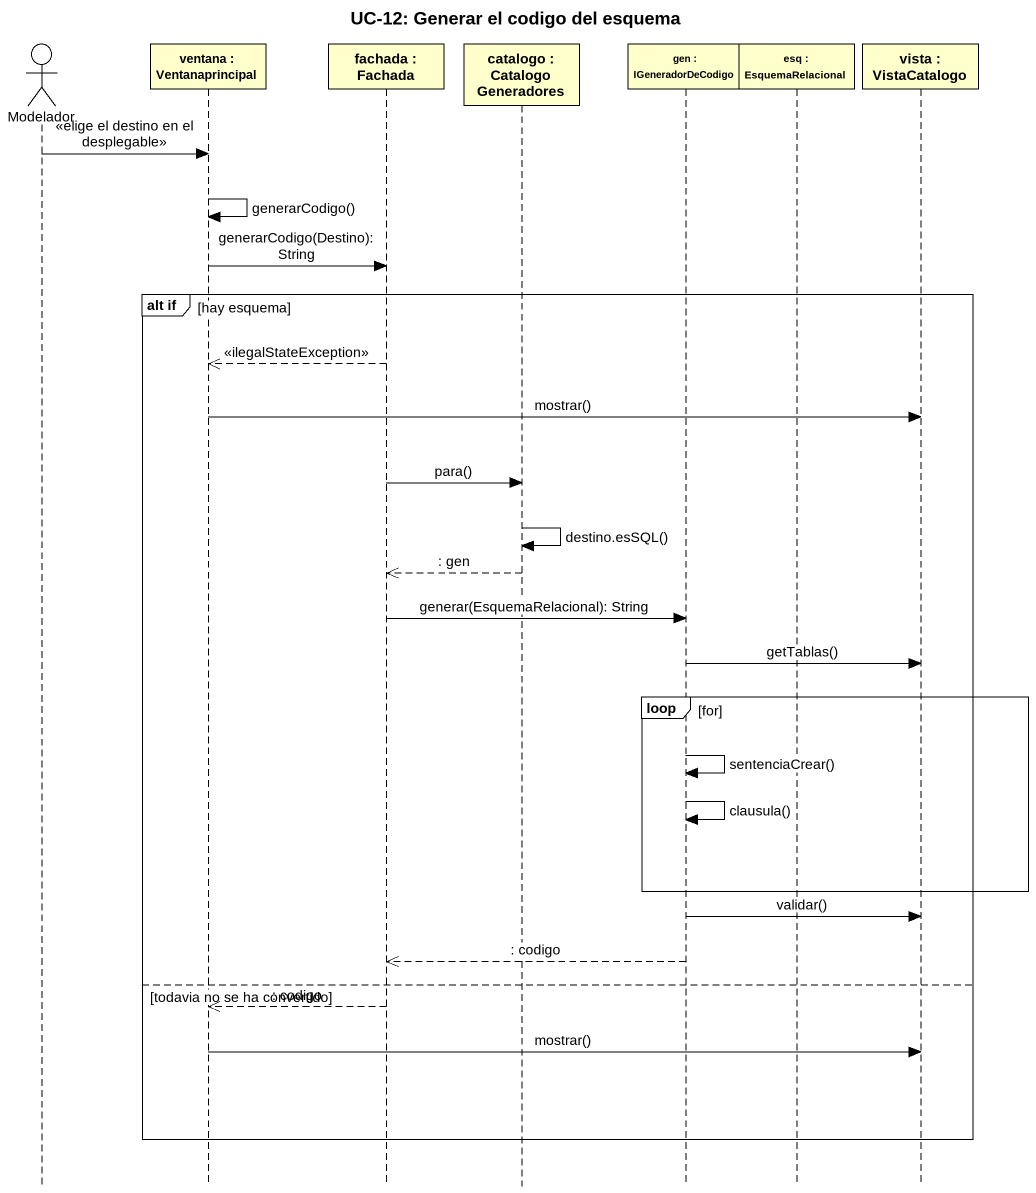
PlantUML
@startuml
title UC-12: Generar el codigo del esquema
hide footbox
actor Modelador
participant "ventana : Ventanaprincipal" as ventana
participant "fachada : Fachada" as fachada
participant "catalogo : CatalogoGeneradores" as catalogo
participant "gen : IGeneradorDeCodigo" as gen
participant "esq : EsquemaRelacional" as esq
participant "vista : VistaCatalogo" as vista

Modelador -> ventana : <<elige el destino en el desplegable>>
ventana -> ventana : generarCodigo()
ventana -> fachada : generarCodigo(Destino): String
group alt if [hay esquema]
  fachada -->> ventana : <<ilegalStateException>>
  ventana -> vista : mostrar()
  fachada -> catalogo : para()
  catalogo -> catalogo : destino.esSQL()
  catalogo -->> fachada : : gen
  fachada -> gen : generar(EsquemaRelacional): String
  gen -> vista : getTablas()
  loop for
    gen -> gen : sentenciaCrear()
    gen -> gen : clausula()
  end
  gen -> vista : validar()
  gen -->> fachada : : codigo
else todavia no se ha convertido
  fachada -->> ventana : : codigo
  ventana -> vista : mostrar()
end
@enduml
